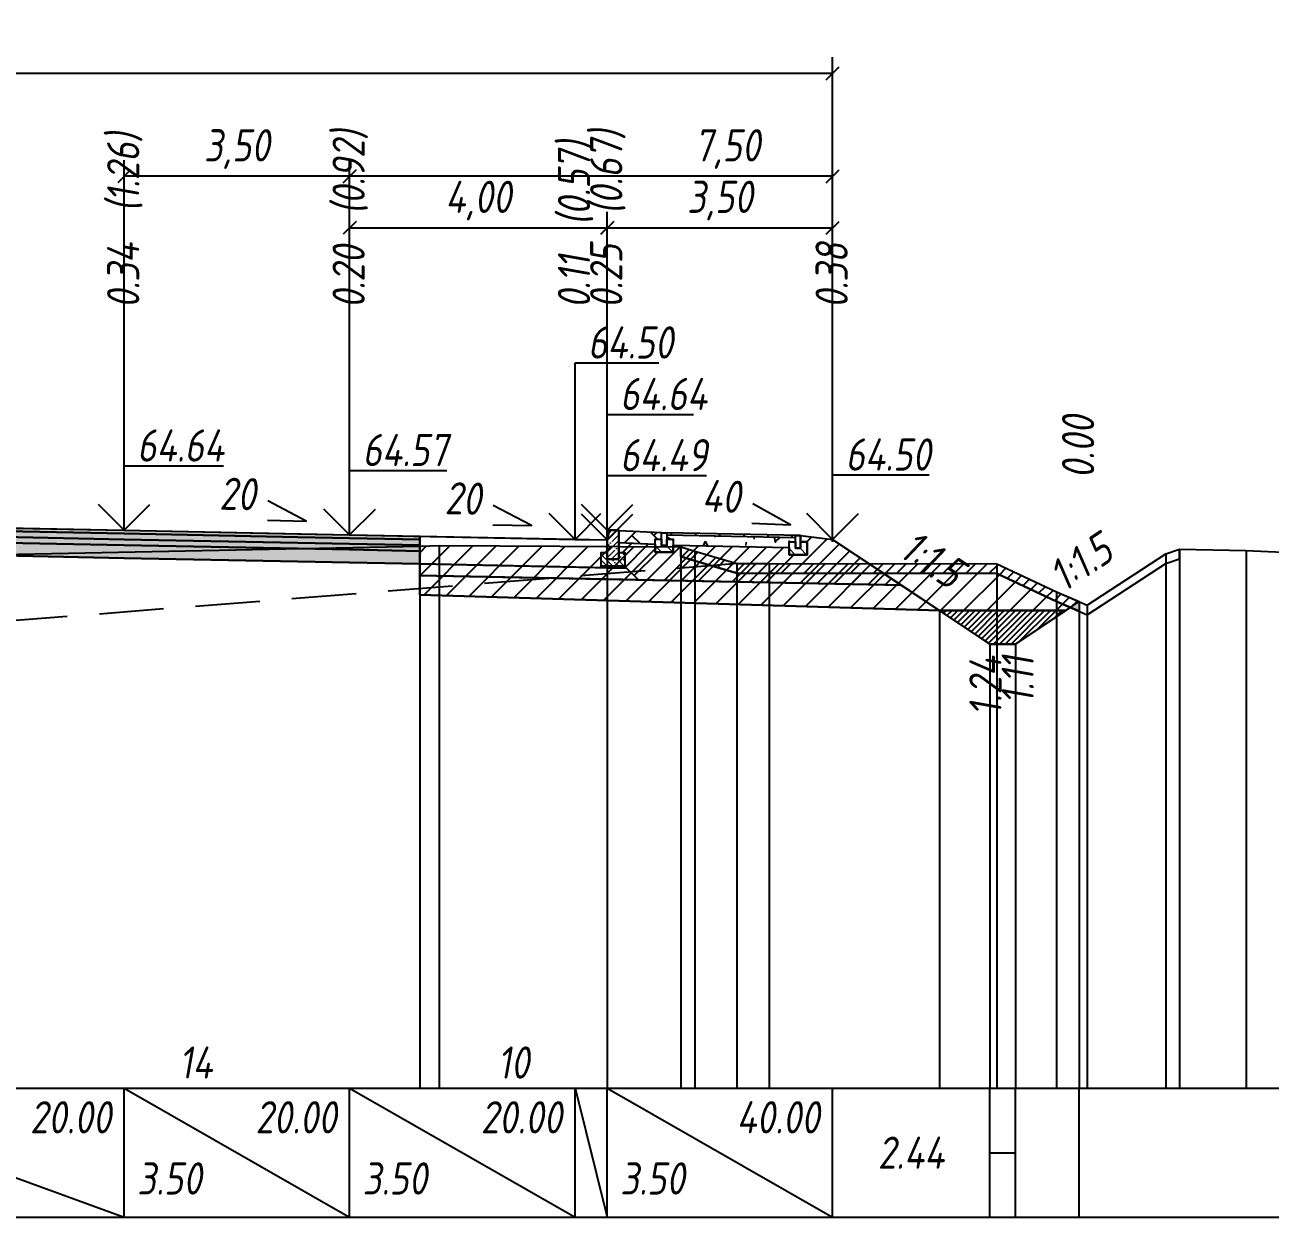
# Model space of a CAD drawing. Extents: x -717 to 1451, y -133302 to 233.
# Drawn here: x 208.1 to 304.8, y -130445 to -130352.4 of the extents above; entities that cross this region are included whole.
import ezdxf
from ezdxf.enums import TextEntityAlignment as Align

# ---------------------------------------------------------------- set-up
doc = ezdxf.new("R2010")
doc.units = 0
doc.linetypes.add('штриховая', pattern=[0.75, 0.5, -0.25])
for name, color, linetype in [('Интерполированный поперечник', 2, 'Continuous'), ('КОД_399', 252, 'Continuous'), ('Код_514', 1, 'Continuous'), ('Контур_0', 7, 'Continuous'), ('Контур_2660', 7, 'Continuous'), ('Контур_2665', 7, 'Continuous'), ('Контур_400', 7, 'Continuous'), ('Контур_508', 7, 'Continuous'), ('Контур_512', 7, 'Continuous'), ('Контур_513', 7, 'Continuous'), ('Красный поперечник', 1, 'Continuous'), ('Объём_2501', 7, 'Continuous'), ('Объём_2650', 7, 'Continuous'), ('Объём_2660', 7, 'Continuous'), ('Объём_2661', 7, 'Continuous'), ('Объём_2662', 7, 'Continuous'), ('Объём_2663', 7, 'Continuous'), ('Объём_2664', 7, 'Continuous'), ('Объём_2665', 7, 'Continuous'), ('Объём_2666', 7, 'Continuous'), ('Объём_2667', 7, 'Continuous'), ('Объём_2668', 7, 'Continuous'), ('Объём_2669', 7, 'Continuous'), ('Объём_2675', 7, 'Continuous'), ('Объём_2753', 7, 'Continuous'), ('Откосы', 7, 'Continuous'), ('Отметки покрытия', 7, 'Continuous'), ('Рабочие отметки', 7, 'Continuous'), ('Рабочие отметки доп.', 7, 'Continuous'), ('Слои выравнивания', 7, 'Continuous'), ('Таблица', 7, 'Continuous'), ('Уклоны проезжей части', 7, 'Continuous'), ('Черный поперечник', 3, 'Continuous')]:
    doc.layers.add(name, color=color, linetype=linetype)
for name, color, linetype, true_color in [('Контур_2540', 2, 'Continuous', 0xffff00), ('Контур_2562', 3, 'Continuous', 0x00ff00), ('Контур_2570', 7, 'Continuous', 0x80ff00), ('Контур_2725', 7, 'Continuous', 0x323232), ('Контур_2736', 4, 'Continuous', 0x00ffff), ('Контур_2737', 4, 'Continuous', 0x00ffff), ('Контур_2738', 4, 'Continuous', 0x00ffff), ('Контур_2739', 4, 'Continuous', 0x00ffff), ('Контур_2741', 4, 'Continuous', 0x00ffff), ('Контур_2742', 4, 'Continuous', 0x00ffff), ('Контур_2743', 4, 'Continuous', 0x00ffff), ('Контур_2744', 7, 'Continuous', 0xa4ffff), ('Контур_2745', 7, 'Continuous', 0xa4ffff), ('Контур_2747', 4, 'Continuous', 0x00ffff), ('Контур_2748', 4, 'Continuous', 0x00ffff), ('Контур_2749', 4, 'Continuous', 0x00ffff), ('Контур_2750', 4, 'Continuous', 0x00ffff), ('Контур_2751', 4, 'Continuous', 0x00ffff), ('Контур_2752', 4, 'Continuous', 0x00ffff), ('Контур_2760', 7, 'Continuous', 0x323232), ('Контур_2761', 7, 'Continuous', 0x323232), ('Контур_2762', 7, 'Continuous', 0x323232), ('Контур_2763', 7, 'Continuous', 0x323232), ('Контур_402', 7, 'Continuous', 0xff6464), ('Контур_703', 4, 'Continuous', 0x00ffff), ('Контур_705', 4, 'Continuous', 0x00ffff), ('Контур_707', 4, 'Continuous', 0x00ffff), ('Контур_720', 131, 'Continuous', 0xaaffff), ('Объём_2500', 7, 'Continuous', 0xc0c0c0), ('Объём_2520', 7, 'Continuous', 0x80ffff), ('Объём_2540', 2, 'Continuous', 0xffff00), ('Объём_2562', 3, 'Continuous', 0x00ff00), ('Объём_2563', 7, 'Continuous', 0xff8000), ('Объём_2570', 7, 'Continuous', 0x80ff00), ('Объём_2600', 7, 'Continuous', 0x808000), ('Объём_2620', 2, 'Continuous', 0xffff00), ('Объём_2746', 2, 'Continuous', 0xffff00)]:
    doc.layers.add(name, color=color, linetype=linetype, true_color=true_color)
doc.styles.get("Standard").update_dxf_attribs({"font": 'txt', "height": 2.5})
doc.styles.add('М', font='romand.shx', dxfattribs={"width": 0.8, "oblique": 10, "height": 2.5})
doc.dimstyles.new('ISO-25', dxfattribs={"dimtxt": 2.5, "dimasz": 2.5, "dimexe": 1.25, "dimexo": 0.625, "dimtad": 1, "dimtxsty": 'Standard', "dimcen": 2.5, "dimadec": 0, "dimazin": 0, "dimtfac": 1, "dimtmove": 0, "dimatfit": 3, "dimfxl": 1, "dimarcsym": 0})

# ---------------------------------------------------------------- blocks, each defined once
blk = doc.blocks.new('_Oblique')
at = {"color": 0, "linetype": 'ByBlock', "lineweight": -2}
blk.add_line((-0.5, -0.5), (0.5, 0.5), dxfattribs=at)
blk = doc.blocks.new('*D4053')
at = {"color": 0, "lineweight": -2, "transparency": 16777216}
for p, q in [((253.323, -130391.866), (253.323, -130366.941)), ((270.823, -130391.816), (270.823, -130366.941)), ((253.323, -130368.191), (270.823, -130368.191))]:
    blk.add_line(p, q, dxfattribs=at)
at = {"layer": 'Defpoints', "color": 0, "transparency": 16777216}
for p in [(270.823, -130368.191), (253.323, -130392.491), (270.823, -130392.441)]:
    blk.add_point(p, dxfattribs=at)
at = {"color": 0, "lineweight": -2, "transparency": 16777216, "rotation": 180}
blk.add_blockref('_Oblique', (253.323, -130368.191), dxfattribs=at)
at = {"color": 0, "lineweight": -2, "transparency": 16777216}
blk.add_blockref('_Oblique', (270.823, -130368.191), dxfattribs=at)
at = {"color": 0, "transparency": 16777216, "insert": (262.073, -130366.078), "char_height": 2.5, "width": 9.58333, "attachment_point": 5, "style": 'М'}
blk.add_mtext('3,50', dxfattribs=at)
blk = doc.blocks.new('*D4055')
at = {"color": 0, "lineweight": -2, "transparency": 16777216}
for p, q in [((233.323, -130391.466), (233.323, -130366.941)), ((253.323, -130391.866), (253.323, -130366.941)), ((233.323, -130368.191), (253.323, -130368.191))]:
    blk.add_line(p, q, dxfattribs=at)
at = {"layer": 'Defpoints', "color": 0, "transparency": 16777216}
for p in [(253.323, -130368.191), (233.323, -130392.091), (253.323, -130392.491)]:
    blk.add_point(p, dxfattribs=at)
at = {"color": 0, "lineweight": -2, "transparency": 16777216, "rotation": 180}
blk.add_blockref('_Oblique', (233.323, -130368.191), dxfattribs=at)
at = {"color": 0, "lineweight": -2, "transparency": 16777216}
blk.add_blockref('_Oblique', (253.323, -130368.191), dxfattribs=at)
at = {"color": 0, "transparency": 16777216, "insert": (243.323, -130366.078), "char_height": 2.5, "width": 9.16667, "attachment_point": 5, "style": 'М'}
blk.add_mtext('4,00', dxfattribs=at)
blk = doc.blocks.new('*D4057')
at = {"color": 0, "lineweight": -2, "transparency": 16777216}
for p, q in [((215.823, -130391.116), (215.823, -130362.941)), ((233.323, -130391.466), (233.323, -130362.941)), ((233.323, -130364.191), (215.823, -130364.191))]:
    blk.add_line(p, q, dxfattribs=at)
at = {"layer": 'Defpoints', "color": 0, "transparency": 16777216}
for p in [(215.823, -130364.191), (215.823, -130391.741), (233.323, -130392.091)]:
    blk.add_point(p, dxfattribs=at)
at = {"color": 0, "lineweight": -2, "transparency": 16777216, "rotation": 180}
blk.add_blockref('_Oblique', (215.823, -130364.191), dxfattribs=at)
at = {"color": 0, "lineweight": -2, "transparency": 16777216}
blk.add_blockref('_Oblique', (233.323, -130364.191), dxfattribs=at)
at = {"color": 0, "transparency": 16777216, "insert": (224.573, -130362.078), "char_height": 2.5, "width": 9.58333, "attachment_point": 5, "style": 'М'}
blk.add_mtext('3,50', dxfattribs=at)
blk = doc.blocks.new('*D4058')
at = {"color": 0, "lineweight": -2, "transparency": 16777216}
for p, q in [((233.323, -130391.466), (233.323, -130362.941)), ((270.823, -130392.566), (270.823, -130362.941)), ((270.823, -130364.191), (233.323, -130364.191))]:
    blk.add_line(p, q, dxfattribs=at)
at = {"layer": 'Defpoints', "color": 0, "transparency": 16777216}
for p in [(233.323, -130364.191), (233.323, -130392.091), (270.823, -130393.191)]:
    blk.add_point(p, dxfattribs=at)
at = {"color": 0, "lineweight": -2, "transparency": 16777216, "rotation": 180}
blk.add_blockref('_Oblique', (233.323, -130364.191), dxfattribs=at)
at = {"color": 0, "lineweight": -2, "transparency": 16777216}
blk.add_blockref('_Oblique', (270.823, -130364.191), dxfattribs=at)
at = {"color": 0, "transparency": 16777216, "insert": (262.661, -130362.078), "char_height": 2.5, "width": 9.58333, "attachment_point": 5, "style": 'М'}
blk.add_mtext('7,50', dxfattribs=at)
blk = doc.blocks.new('*D4060')
at = {"color": 0, "lineweight": -2, "transparency": 16777216}
for p, q in [((133.792, -130391.796), (133.792, -130354.941)), ((270.823, -130392.566), (270.823, -130354.941)), ((133.792, -130356.191), (270.823, -130356.191))]:
    blk.add_line(p, q, dxfattribs=at)
at = {"layer": 'Defpoints', "color": 0, "transparency": 16777216}
for p in [(270.823, -130356.191), (133.792, -130392.421), (270.823, -130393.191)]:
    blk.add_point(p, dxfattribs=at)
at = {"color": 0, "lineweight": -2, "transparency": 16777216, "rotation": 180}
blk.add_blockref('_Oblique', (133.792, -130356.191), dxfattribs=at)
at = {"color": 0, "lineweight": -2, "transparency": 16777216}
blk.add_blockref('_Oblique', (270.823, -130356.191), dxfattribs=at)
at = {"color": 0, "transparency": 16777216, "insert": (202.308, -130354.078), "char_height": 2.5, "width": 11.66667, "attachment_point": 5, "style": 'М'}
blk.add_mtext('27,41', dxfattribs=at)
blk = doc.blocks.new('БР100.30.18')
at = {"linetype": 'Continuous', "lineweight": 13}
h = blk.add_hatch(dxfattribs=at)
h.set_pattern_fill('ANSI35', scale=5)
h.set_pattern_definition([(45, (-1504.996, -4799.2297), (-0.88388348, 0.88388348), []), (45, (-1504.1121, -4799.2297), (-0.88388348, 0.88388348), [1.5625, -0.3125, 0, -0.3125])])
h.paths.add_polyline_path([(0.3, 3.47), (1.8, 3.47), (1.8, -1.03), (0, -1.03), (0, 1.97)])
h = blk.add_hatch(dxfattribs=at)
h.set_pattern_fill('ANSI35', scale=5, angle=90)
h.set_pattern_definition([(135, (-1504.996, -4800.7297), (-0.88388348, -0.88388348), []), (135, (-1504.996, -4799.8458), (-0.88388348, -0.88388348), [1.5625, -0.3125, 0, -0.3125])])
h.paths.add_polyline_path([(-1, -0.03), (0, -0.03), (0, -1.03), (1.8, -1.03), (1.8, -0.03), (2.8, -0.03), (2.8, -2.03), (-1, -2.03)])
at = {"color": 7, "lineweight": 30}
blk.add_lwpolyline([(1.8, -1.03), (0, -1.03), (0, 1.97), (0.3, 3.47), (1.8, 3.47)], close=True, dxfattribs=at)
at = {"linetype": 'Continuous'}
blk.add_lwpolyline([(0, -0.03), (-1, -0.03), (-1, -2.03), (2.8, -2.03), (2.8, -0.03), (1.8, -0.03)], dxfattribs=at)

msp = doc.modelspace()

# ---------------------------------------------------------------- hatches: boundary and pattern name
at = {"linetype": 'Continuous'}
h = msp.add_hatch(dxfattribs=at)
h.set_pattern_fill('AR-HBONE', color=253, scale=0.3)
h.set_pattern_definition([(45, (-41.7486, -136197.7128), (0, 1.69705627), [3.6, -1.2]), (135, (-40.9001, -136196.8643), (1e-16, 1.69705627), [3.6, -1.2])])
h.paths.add_polyline_path([(257.944, -130391.863), (257.944, -130392.863), (257.944, -130392.863)])
h.paths.add_polyline_path([(254.224, -130391.715), (257.544, -130391.863), (257.544, -130392.363), (257.044, -130392.363), (257.044, -130392.742), (254.223, -130392.615)])
at = {"linetype": 'Continuous', "lineweight": 13}
h = msp.add_hatch(dxfattribs=at)
h.set_pattern_fill('ANSI35', scale=5, angle=90)
h.set_pattern_definition([(135, (-1610.1393, -64664.2353), (-0.883883476, -0.883883476), []), (135, (-1610.1393, -64663.3514), (-0.883883476, -0.883883476), [1.5625, -0.3125, 0, -0.3125])])
h.paths.add_polyline_path([(257.044, -130392.363), (257.544, -130392.363), (257.544, -130392.863), (257.944, -130392.863), (257.944, -130392.363), (258.444, -130392.363), (258.444, -130393.363), (257.044, -130393.363)])
at = {"linetype": 'Continuous'}
h = msp.add_hatch(dxfattribs=at)
h.set_pattern_fill('ANSI31', color=256, scale=15, angle=45, style=0)
h.set_pattern_definition([(90, (-1654.1848, -135345.4943), (-1.875, 3e-16), [])])
h.paths.add_polyline_path([(267.94, -130392.069), (257.944, -130391.863), (257.944, -130392.063), (267.94, -130392.262)])
at = {"linetype": 'Continuous', "lineweight": 13}
h = msp.add_hatch(dxfattribs=at)
h.set_pattern_fill('ANSI35', scale=5, angle=90)
h.set_pattern_definition([(135, (-1599.7438, -64664.4414), (-0.883883476, -0.883883476), []), (135, (-1599.7438, -64663.5575), (-0.883883476, -0.883883476), [1.5625, -0.3125, 0, -0.3125])])
h.paths.add_polyline_path([(267.44, -130392.569), (267.94, -130392.569), (267.94, -130393.069), (268.34, -130393.069), (268.34, -130392.569), (268.84, -130392.569), (268.84, -130393.569), (267.44, -130393.569)])
at = {"layer": 'КОД_399'}
h = msp.add_hatch(dxfattribs=at)
h.set_pattern_fill('AR-CONC', scale=0.7, angle=45, style=0)
h.set_pattern_definition([(95, (-1654.2668, -135345.5836), (3.860864, 3.2396496), [0.525, -5.775]), (40, (-1654.267, -135345.5836), (-4.409945, 3.036377), [0.42, -4.62]), (145.45144, (-1653.945, -135345.3136), (-0.549081, 6.2760265), [0.4461813, -4.907995]), (91.1842, (-1655.257, -135344.5936), (6.101854, 4.4632964), [0.7875, -8.6625]), (141.63564, (-1654.748, -135344.222), (-0.1953, 9.447982), [0.669272, -7.361996]), (36.18416, (-1655.257, -135344.5936), (-0.1953, 9.447982), [0.63, -6.93]), (66, (-1654.5142, -135344.346), (4.947401, 0.9616773), [0.525, -5.775]), (11, (-1654.514, -135344.346), (-2.38496, 4.793659), [0.42, -4.62]), (116.45144, (-1654.102, -135344.266), (2.562441, 5.7553363), [0.4461813, -4.907995]), (82.5, (-1654.2668, -135345.5836), (-1.5875523, 1.7079287), [0, -4.564, 0, -4.69, 0, -4.6375]), (52.5, (-1654.2668, -135345.5836), (-0.6501106, 3.2543661), [0, -2.674, 0, -4.459, 0, -1.7675]), (12.5, (-1655.3706, -135346.6874), (2.7539272, 2.5306453), [0, -1.75, 0, -5.46, 0, -7.245]), (2.5, (-1655.8655, -135347.1823), (2.3911299, 3.3821186), [0, -2.275, 0, -3.626, 0, -5.145])])
h.paths.add_polyline_path([(267.44, -130392.569), (267.94, -130392.569), (267.94, -130392.262), (257.944, -130392.063), (257.944, -130392.363), (258.444, -130392.363), (258.444, -130392.824), (267.44, -130393.002)])
at = {"layer": 'Объём_2563'}
h = msp.add_hatch(dxfattribs=at)
h.set_pattern_fill('ANSI31', color=256, scale=0.3)
h.paths.add_polyline_path([(133.792, -130392.359), (138.293, -130392.179), (138.293, -130392.907), (140.792, -130392.907), (140.792, -130394.229), (139.292, -130394.259), (138.374, -130395.177), (129.292, -130395.359)])
h.paths.add_polyline_path([(255.742, -130395.527), (254.823, -130394.609), (253.323, -130394.579), (253.323, -130394.429), (254.721, -130394.43), (254.722, -130393.43), (254.222, -130393.429), (254.223, -130392.615), (257.044, -130392.742), (257.044, -130393.363), (258.444, -130393.363), (258.444, -130392.823), (267.44, -130393.002), (267.44, -130393.569), (268.84, -130393.569), (268.84, -130392.569), (268.34, -130392.569), (268.34, -130392.069), (270.823, -130392.379), (276.158, -130395.935)])
at = {"layer": 'Объём_2570'}
h = msp.add_hatch(dxfattribs=at)
h.set_pattern_fill('ANSI31', color=256, scale=0.2)
h.paths.add_polyline_path([(138.081, -130395.517), (137.913, -130395.535), (135.568, -130396.877), (132.885, -130399.485), (124.167, -130405.997), (121.468, -130406.147), (113.701, -130406.841), (110.666, -130413.322), (109.301, -130415.334), (108.985, -130415.75), (106.976, -130413.785), (105, -130412.303), (105, -130411.553), (106.976, -130413.035), (108.985, -130415), (109.301, -130414.584), (110.666, -130412.572), (113.701, -130406.091), (121.468, -130405.397), (124.167, -130405.247), (132.885, -130398.735), (135.568, -130396.127), (137.913, -130394.785), (138.081, -130394.767)])
h.paths.add_polyline_path([(289.957, -130397.961), (288.191, -130397.214), (283.583, -130395.038), (263.396, -130394.994), (260.133, -130394.059), (259.034, -130393.718), (259.034, -130392.968), (260.133, -130393.309), (263.396, -130394.244), (283.583, -130394.288), (288.191, -130396.464), (289.957, -130397.211)])
at = {"layer": 'Объём_2600'}
h = msp.add_hatch(dxfattribs=at)
h.set_pattern_fill('ANSI31', color=6, scale=0.4)
h.paths.add_polyline_path([(138.081, -130395.517), (138.081, -130394.767), (138.282, -130394.718), (150.956, -130394.375), (152.985, -130394.361), (152.985, -130396.238), (135.783, -130396.754), (137.913, -130395.535)])
h.paths.add_polyline_path([(279.109, -130397.902), (238.769, -130396.692), (238.769, -130392.914), (240.286, -130392.845), (259.034, -130392.968), (259.034, -130393.718), (260.133, -130394.059), (263.396, -130394.994), (283.583, -130395.038), (288.191, -130397.214), (289.269, -130397.67), (288.92, -130397.902)])
h = msp.add_hatch(dxfattribs=at)
h.set_pattern_fill('HONEY', color=5, scale=0.3)
h.paths.add_polyline_path([(135.568, -130396.877), (132.885, -130399.485), (124.167, -130405.997), (121.468, -130406.147), (113.701, -130406.841), (110.666, -130413.322), (109.301, -130415.334), (108.985, -130415.75), (106.976, -130413.785), (105, -130412.303), (105, -130411.553), (126.795, -130397.024), (135.783, -130396.754)])
h.paths.add_polyline_path([(289.269, -130397.67), (289.957, -130397.211), (289.957, -130397.961)])
at = {"layer": 'Объём_2620'}
h = msp.add_hatch(dxfattribs=at)
h.set_pattern_fill('ANSI31', color=2, scale=0.1)
h.paths.add_polyline_path([(279.109, -130397.902), (283.015, -130400.506), (285.015, -130400.506), (288.92, -130397.902)])
at = {"layer": 'Слои выравнивания'}
for color, points in [(2, [(204.003, -130391.442), (215.823, -130391.679), (229.31, -130391.948), (233.323, -130392.029), (238.769, -130392.137), (238.769, -130392.387), (233.323, -130392.279), (229.31, -130392.198), (215.823, -130391.929), (204.003, -130391.692)]), (3, [(204.003, -130391.692), (215.823, -130391.929), (229.31, -130392.198), (233.323, -130392.279), (238.769, -130392.387), (238.769, -130392.837), (233.323, -130392.729), (229.31, -130392.648), (215.823, -130392.379), (204.003, -130392.142)]), (4, [(204.003, -130392.142), (215.823, -130392.379), (229.31, -130392.648), (233.323, -130392.729), (238.769, -130392.837), (238.769, -130393.287), (233.323, -130393.179), (229.31, -130393.098), (215.823, -130392.829), (204.003, -130392.592)]), (5, [(204.003, -130392.592), (215.823, -130392.829), (229.31, -130393.098), (233.323, -130393.179), (238.769, -130393.287), (238.769, -130394.287), (233.323, -130394.179), (229.31, -130394.098), (215.823, -130393.829), (204.003, -130393.592)])]:
    msp.add_hatch(color=color, dxfattribs=at).paths.add_polyline_path(points)

# ---------------------------------------------------------------- linework, layer by layer
for points in [[(257.544, -130391.863), (254.224, -130391.715), (254.223, -130392.615), (257.044, -130392.742), (257.044, -130392.363), (257.544, -130392.363), (257.544, -130391.863)], [(257.944, -130392.363), (258.444, -130392.363), (258.444, -130393.363), (257.044, -130393.363), (257.044, -130392.363), (257.544, -130392.363), (257.544, -130392.863), (257.944, -130392.863), (257.944, -130392.363)], [(257.544, -130391.863), (257.944, -130391.863), (257.944, -130392.863), (257.544, -130392.863), (257.544, -130391.863)], [(268.34, -130392.069), (257.944, -130391.863)], [(267.94, -130392.262), (257.944, -130392.063)], [(267.94, -130392.069), (268.34, -130392.069), (268.34, -130393.069), (267.94, -130393.069), (267.94, -130392.069)], [(258.444, -130392.823), (267.44, -130393.002)], [(268.34, -130392.569), (268.84, -130392.569), (268.84, -130393.569), (267.44, -130393.569), (267.44, -130392.569), (267.94, -130392.569), (267.94, -130393.069), (268.34, -130393.069), (268.34, -130392.569)]]:
    msp.add_lwpolyline(points)
at = {"color": 5}
msp.add_lwpolyline([(289.269, -130397.67), (289.957, -130397.211), (289.957, -130397.961), (289.269, -130397.67)], dxfattribs=at)
at = {"color": 2}
msp.add_lwpolyline([(279.109, -130397.902), (283.015, -130400.506), (285.015, -130400.506), (288.92, -130397.902), (279.109, -130397.902)], dxfattribs=at)
at = {"layer": 'Интерполированный поперечник', "linetype": 'штриховая', "ltscale": 10, "flags": 128}
msp.add_lwpolyline([(124.172, -130405.235), (263.444, -130394.238)], dxfattribs=at)
at = {"layer": 'Код_514'}
for p, q in [((188.308, -130435), (215.823, -130445)), ((215.823, -130445), (215.823, -130435)), ((215.823, -130435), (233.323, -130445)), ((233.323, -130445), (233.323, -130435)), ((233.323, -130435), (250.823, -130445)), ((250.823, -130445), (250.823, -130435)), ((250.823, -130435), (253.323, -130445)), ((253.323, -130445), (253.323, -130435)), ((253.323, -130445), (253.323, -130435)), ((253.323, -130435), (270.823, -130445)), ((270.823, -130445), (270.823, -130435)), ((283.015, -130445), (283.015, -130435)), ((285.015, -130445), (285.015, -130435)), ((289.957, -130445), (289.957, -130435)), ((283.015, -130440), (285.015, -130440))]:
    msp.add_line(p, q, dxfattribs=at)
at = {"layer": 'Контур_0', "flags": 128}
for points in [[(238.769, -130392.137), (253.323, -130392.429), (253.323, -130394.579), (238.769, -130394.287), (238.769, -130392.137), (238.769, -130392.137)], [(270.823, -130392.379), (270.823, -130392.379), (270.823, -130392.379), (270.823, -130392.379), (270.823, -130392.379), (270.823, -130392.379), (270.823, -130392.379), (270.823, -130392.379), (270.823, -130392.379), (270.823, -130392.379), (270.823, -130392.379), (270.823, -130392.379), (270.823, -130392.379), (270.823, -130392.379), (270.823, -130392.379), (283.015, -130400.506)], [(270.823, -130392.379), (270.823, -130392.379), (270.823, -130392.379), (270.823, -130392.379), (270.823, -130392.379), (270.823, -130392.379), (270.823, -130392.379), (270.823, -130392.379), (270.823, -130392.379), (270.823, -130392.379), (270.823, -130392.379), (270.823, -130392.379), (270.823, -130392.379), (270.823, -130392.379), (270.823, -130392.379), (283.015, -130400.506), (285.015, -130400.506), (289.957, -130397.211), (289.957, -130397.211), (289.957, -130397.211), (289.957, -130397.211), (289.957, -130397.211), (289.957, -130397.211), (289.957, -130397.211), (289.957, -130397.211), (289.957, -130397.211), (289.957, -130397.211), (289.957, -130397.211), (289.957, -130397.211), (289.957, -130397.211)]]:
    msp.add_lwpolyline(points, dxfattribs=at)
at = {"layer": 'Контур_0', "color": 250, "flags": 128}
for points in [[(253.323, -130395.479), (238.769, -130395.187), (238.769, -130394.287), (254.823, -130394.609), (255.742, -130395.527), (253.323, -130395.479), (253.323, -130395.479)], [(253.323, -130394.579), (254.823, -130394.609), (255.742, -130395.527), (276.158, -130395.935)]]:
    msp.add_lwpolyline(points, dxfattribs=at)
at = {"layer": 'Контур_2540', "flags": 128}
msp.add_lwpolyline([(238.769, -130395.187), (276.158, -130395.935), (279.109, -130397.902), (238.769, -130396.692), (238.769, -130395.187), (238.769, -130395.187)], dxfattribs=at)
at = {"layer": 'Контур_2562', "flags": 128}
msp.add_lwpolyline([(270.823, -130392.379), (270.823, -130392.379), (270.823, -130392.379), (270.823, -130392.379), (270.823, -130392.379)], dxfattribs=at)
at = {"layer": 'Контур_2570', "flags": 128}
msp.add_lwpolyline([(201.079, -130393.649), (238.769, -130392.914), (240.286, -130392.845), (259.034, -130392.968), (259.034, -130393.718), (260.133, -130394.059), (263.396, -130394.994), (263.396, -130394.994), (265.889, -130395), (283.583, -130395.038), (288.191, -130397.214), (290.587, -130398.227), (290.587, -130398.227), (296.694, -130394.249), (297.764, -130393.898), (297.764, -130393.148), (302.934, -130393.255), (314.957, -130393.786)], dxfattribs=at)
at = {"layer": 'Контур_2660', "flags": 128}
msp.add_lwpolyline([(238.769, -130396.692), (279.109, -130397.902)], dxfattribs=at)
at = {"layer": 'Контур_2665', "flags": 128}
msp.add_lwpolyline([(270.823, -130392.379), (270.823, -130392.379)], dxfattribs=at)
at = {"layer": 'Контур_2725', "flags": 128}
msp.add_lwpolyline([(152.985, -130394.361), (160.792, -130394.246), (188.308, -130393.842), (200.192, -130393.667), (200.699, -130393.655), (201.079, -130393.649), (201.473, -130393.642), (202.738, -130393.667), (202.738, -130393.617), (204.003, -130393.642), (204.003, -130393.592), (215.823, -130393.829), (229.31, -130394.098), (233.323, -130394.179), (238.769, -130394.287)], dxfattribs=at)
at = {"layer": 'Контур_2736', "flags": 128}
msp.add_lwpolyline([(270.823, -130392.379), (270.823, -130392.379)], dxfattribs=at)
at = {"layer": 'Контур_2737', "flags": 128}
msp.add_lwpolyline([(270.823, -130392.379), (270.823, -130392.379)], dxfattribs=at)
at = {"layer": 'Контур_2738', "flags": 128}
msp.add_lwpolyline([(270.823, -130392.379), (270.823, -130392.379)], dxfattribs=at)
at = {"layer": 'Контур_2739', "flags": 128}
msp.add_lwpolyline([(270.823, -130392.379), (270.823, -130392.379)], dxfattribs=at)
at = {"layer": 'Контур_2741', "flags": 128}
msp.add_lwpolyline([(289.957, -130397.211), (289.957, -130397.211)], dxfattribs=at)
at = {"layer": 'Контур_2742', "flags": 128}
msp.add_lwpolyline([(289.957, -130397.211), (289.957, -130397.211)], dxfattribs=at)
at = {"layer": 'Контур_2743', "flags": 128}
msp.add_lwpolyline([(289.957, -130397.211), (289.957, -130397.211)], dxfattribs=at)
at = {"layer": 'Контур_2744', "flags": 128}
msp.add_lwpolyline([(289.957, -130397.211), (289.957, -130397.211)], dxfattribs=at)
msp.add_lwpolyline([(289.957, -130397.211), (289.957, -130397.211)], dxfattribs=at)
msp.add_lwpolyline([(289.957, -130397.211), (289.957, -130397.211)], dxfattribs=at)
msp.add_lwpolyline([(289.957, -130397.211), (289.957, -130397.211)], dxfattribs=at)
msp.add_lwpolyline([(289.957, -130397.211), (289.957, -130397.211)], dxfattribs=at)
msp.add_lwpolyline([(289.957, -130397.211), (289.957, -130397.211)], dxfattribs=at)
at = {"layer": 'Контур_2745', "flags": 128}
msp.add_lwpolyline([(270.823, -130392.379), (270.823, -130392.379)], dxfattribs=at)
msp.add_lwpolyline([(270.823, -130392.379), (270.823, -130392.379)], dxfattribs=at)
msp.add_lwpolyline([(270.823, -130392.379), (270.823, -130392.379)], dxfattribs=at)
msp.add_lwpolyline([(270.823, -130392.379), (270.823, -130392.379)], dxfattribs=at)
msp.add_lwpolyline([(270.823, -130392.379), (270.823, -130392.379)], dxfattribs=at)
msp.add_lwpolyline([(270.823, -130392.379), (270.823, -130392.379)], dxfattribs=at)
at = {"layer": 'Контур_2747', "flags": 128}
msp.add_lwpolyline([(270.823, -130392.379), (270.823, -130392.379)], dxfattribs=at)
at = {"layer": 'Контур_2748', "flags": 128}
msp.add_lwpolyline([(270.823, -130392.379), (270.823, -130392.379)], dxfattribs=at)
at = {"layer": 'Контур_2749', "flags": 128}
msp.add_lwpolyline([(270.823, -130392.379), (270.823, -130392.379)], dxfattribs=at)
at = {"layer": 'Контур_2750', "flags": 128}
msp.add_lwpolyline([(289.957, -130397.211), (289.957, -130397.211)], dxfattribs=at)
at = {"layer": 'Контур_2751', "flags": 128}
msp.add_lwpolyline([(289.957, -130397.211), (289.957, -130397.211)], dxfattribs=at)
at = {"layer": 'Контур_2752', "flags": 128}
msp.add_lwpolyline([(289.957, -130397.211), (289.957, -130397.211)], dxfattribs=at)
at = {"layer": 'Контур_2760', "flags": 128}
msp.add_lwpolyline([(152.985, -130391.835), (160.792, -130391.679), (188.308, -130391.128), (200.192, -130391.366), (200.699, -130391.376), (201.079, -130391.384), (201.473, -130391.392), (202.738, -130391.417), (204.003, -130391.442), (215.823, -130391.679), (229.31, -130391.948), (233.323, -130392.029), (238.769, -130392.137)], dxfattribs=at)
at = {"layer": 'Контур_2761', "flags": 128}
msp.add_lwpolyline([(152.985, -130392.085), (160.792, -130391.929), (188.308, -130391.378), (200.192, -130391.616), (200.699, -130391.626), (201.079, -130391.634), (201.473, -130391.642), (202.738, -130391.667), (204.003, -130391.692), (215.823, -130391.929), (229.31, -130392.198), (233.323, -130392.279), (238.769, -130392.387)], dxfattribs=at)
at = {"layer": 'Контур_2762', "flags": 128}
msp.add_lwpolyline([(152.985, -130392.535), (160.792, -130392.379), (188.308, -130391.828), (200.192, -130392.066), (200.699, -130392.076), (201.079, -130392.084), (201.473, -130392.092), (202.738, -130392.117), (204.003, -130392.142), (215.823, -130392.379), (229.31, -130392.648), (233.323, -130392.729), (238.769, -130392.837)], dxfattribs=at)
at = {"layer": 'Контур_2763', "flags": 128}
msp.add_lwpolyline([(152.985, -130392.985), (160.792, -130392.829), (188.308, -130392.278), (200.192, -130392.516), (200.699, -130392.526), (201.079, -130392.534), (201.473, -130392.542), (202.738, -130392.567), (204.003, -130392.592), (215.823, -130392.829), (229.31, -130393.098), (233.323, -130393.179), (238.769, -130393.287)], dxfattribs=at)
at = {"layer": 'Контур_400', "flags": 128}
msp.add_lwpolyline([(188.308, -130391.128), (215.823, -130391.679), (233.323, -130392.029), (233.323, -130392.029), (233.323, -130392.029), (233.323, -130392.029), (250.823, -130392.379), (250.823, -130392.379), (253.323, -130392.429)], dxfattribs=at)
at = {"layer": 'Контур_402', "flags": 128}
msp.add_lwpolyline([(126.795, -130397.024), (152.985, -130396.238), (152.985, -130394.361), (188.308, -130393.842), (200.192, -130393.667), (200.699, -130393.655), (201.079, -130393.649), (201.473, -130393.642), (202.738, -130393.667), (202.738, -130393.617), (204.003, -130393.642), (204.003, -130393.592), (238.769, -130394.287), (238.769, -130396.692), (279.109, -130397.902)], dxfattribs=at)
at = {"layer": 'Контур_508', "flags": 128}
msp.add_lwpolyline([(105, -130411.553), (126.795, -130397.024), (152.985, -130396.238), (152.985, -130394.361), (188.308, -130393.842), (200.192, -130393.667), (200.699, -130393.655), (201.079, -130393.649), (201.473, -130393.642), (202.738, -130393.667), (202.738, -130393.617), (204.003, -130393.642), (204.003, -130393.592), (238.769, -130394.287), (238.769, -130396.692), (279.109, -130397.902), (283.015, -130400.506), (285.015, -130400.506), (289.957, -130397.211)], dxfattribs=at)
at = {"layer": 'Контур_512', "flags": 128}
msp.add_lwpolyline([(238.769, -130396.692), (279.109, -130397.902), (283.015, -130400.506), (285.015, -130400.506), (289.957, -130397.211)], dxfattribs=at)
at = {"layer": 'Контур_513', "flags": 128}
msp.add_lwpolyline([(105, -130411.553), (126.795, -130397.024), (152.985, -130396.238), (152.985, -130394.361), (188.308, -130393.842), (200.192, -130393.667), (200.699, -130393.655), (201.079, -130393.649), (201.473, -130393.642), (202.738, -130393.667), (202.738, -130393.617), (204.003, -130393.642), (204.003, -130393.592), (238.769, -130394.287), (238.769, -130396.692), (279.109, -130397.902), (283.015, -130400.506), (285.015, -130400.506), (289.957, -130397.211)], dxfattribs=at)
at = {"layer": 'Контур_703', "flags": 128}
for points in [[(270.823, -130392.379), (270.823, -130392.379)], [(270.823, -130392.379), (283.015, -130400.506)]]:
    msp.add_lwpolyline(points, dxfattribs=at)
at = {"layer": 'Контур_705', "flags": 128}
msp.add_lwpolyline([(270.823, -130392.379), (270.823, -130392.379)], dxfattribs=at)
at = {"layer": 'Контур_707', "flags": 128}
msp.add_lwpolyline([(285.015, -130400.506), (289.957, -130397.211)], dxfattribs=at)
at = {"layer": 'Контур_720', "flags": 128}
msp.add_lwpolyline([(283.015, -130400.506), (285.015, -130400.506)], dxfattribs=at)
at = {"layer": 'Красный поперечник'}
for p, q in [((188.308, -130391.128), (215.823, -130391.679)), ((215.823, -130391.679), (233.323, -130392.029)), ((233.323, -130392.029), (250.823, -130392.379)), ((250.823, -130392.379), (253.323, -130392.429)), ((270.823, -130392.379), (283.015, -130400.506)), ((238.769, -130396.692), (238.769, -130435)), ((285.015, -130400.506), (289.957, -130397.211)), ((289.957, -130397.211), (289.957, -130435)), ((279.109, -130397.902), (279.109, -130435)), ((283.015, -130400.506), (283.015, -130435)), ((283.015, -130400.506), (285.015, -130400.506)), ((285.015, -130400.506), (285.015, -130435))]:
    msp.add_line(p, q, dxfattribs=at)
at = {"layer": 'Объём_2500', "flags": 128}
msp.add_lwpolyline([(238.769, -130392.137), (253.323, -130392.429), (253.323, -130394.579), (238.769, -130394.287), (238.769, -130392.137), (238.769, -130392.137)], dxfattribs=at)
msp.add_lwpolyline([(238.769, -130392.137), (253.323, -130392.429), (253.323, -130394.579), (238.769, -130394.287), (238.769, -130392.137), (238.769, -130392.137)], dxfattribs=at)
at = {"layer": 'Объём_2501', "flags": 128}
for points in [[(188.308, -130391.128), (215.823, -130391.679), (233.323, -130392.029), (233.323, -130392.029), (233.323, -130392.029), (233.323, -130392.029), (250.823, -130392.379), (250.823, -130392.379), (253.323, -130392.429)], [(233.323, -130392.029), (250.823, -130392.379), (250.823, -130392.379), (253.323, -130392.429)]]:
    msp.add_lwpolyline(points, dxfattribs=at)
at = {"layer": 'Объём_2520', "color": 250, "flags": 128}
msp.add_lwpolyline([(253.323, -130395.479), (238.769, -130395.187), (238.769, -130394.287), (254.823, -130394.609), (255.742, -130395.527), (253.323, -130395.479), (253.323, -130395.479)], dxfattribs=at)
msp.add_lwpolyline([(253.323, -130395.479), (238.769, -130395.187), (238.769, -130394.287), (254.823, -130394.609), (255.742, -130395.527), (253.323, -130395.479), (253.323, -130395.479)], dxfattribs=at)
at = {"layer": 'Объём_2540', "flags": 128}
msp.add_lwpolyline([(238.769, -130395.187), (276.158, -130395.935), (279.109, -130397.902), (238.769, -130396.692), (238.769, -130395.187), (238.769, -130395.187)], dxfattribs=at)
msp.add_lwpolyline([(238.769, -130395.187), (276.158, -130395.935), (279.109, -130397.902), (238.769, -130396.692), (238.769, -130395.187), (238.769, -130395.187)], dxfattribs=at)
at = {"layer": 'Объём_2562', "flags": 128}
msp.add_lwpolyline([(270.823, -130392.379), (270.823, -130392.379), (270.823, -130392.379), (270.823, -130392.379), (270.823, -130392.379)], dxfattribs=at)
msp.add_lwpolyline([(270.823, -130392.379), (270.823, -130392.379), (270.823, -130392.379), (270.823, -130392.379), (270.823, -130392.379)], dxfattribs=at)
at = {"layer": 'Объём_2563', "color": 250, "flags": 128}
msp.add_lwpolyline([(255.742, -130395.527), (254.823, -130394.609), (253.323, -130394.579), (253.323, -130394.429), (254.721, -130394.43), (254.722, -130393.43), (254.222, -130393.429), (254.223, -130392.615), (257.044, -130392.742), (257.044, -130393.363), (258.444, -130393.363), (258.444, -130392.823), (267.44, -130393.002), (267.44, -130393.569), (268.84, -130393.569), (268.84, -130392.569), (268.34, -130392.569), (268.34, -130392.069), (270.823, -130392.379), (276.158, -130395.935), (255.742, -130395.527), (255.742, -130395.527)], dxfattribs=at)
at = {"layer": 'Объём_2570', "flags": 128}
msp.add_lwpolyline([(289.957, -130397.961), (288.191, -130397.214), (283.583, -130395.038), (263.396, -130394.994), (260.133, -130394.059), (259.034, -130393.718), (259.034, -130392.968), (260.133, -130393.309), (263.396, -130394.244), (283.583, -130394.288), (288.191, -130396.464), (289.957, -130397.211), (289.957, -130397.961), (289.957, -130397.961)], dxfattribs=at)
msp.add_lwpolyline([(289.957, -130397.961), (288.191, -130397.214), (283.583, -130395.038), (263.396, -130394.994), (260.133, -130394.059), (259.034, -130393.718), (259.034, -130392.968), (260.133, -130393.309), (263.396, -130394.244), (283.583, -130394.288), (288.191, -130396.464), (289.957, -130397.211), (289.957, -130397.961), (289.957, -130397.961)], dxfattribs=at)
at = {"layer": 'Объём_2600', "flags": 128}
msp.add_lwpolyline([(289.269, -130397.67), (289.957, -130397.211), (289.957, -130397.961), (289.269, -130397.67), (289.269, -130397.67)], dxfattribs=at)
msp.add_lwpolyline([(289.269, -130397.67), (289.957, -130397.211), (289.957, -130397.961), (289.269, -130397.67), (289.269, -130397.67)], dxfattribs=at)
at = {"layer": 'Объём_2620', "flags": 128}
msp.add_lwpolyline([(279.109, -130397.902), (288.92, -130397.902), (285.015, -130400.506), (283.015, -130400.506), (279.109, -130397.902), (279.109, -130397.902)], dxfattribs=at)
msp.add_lwpolyline([(279.109, -130397.902), (288.92, -130397.902), (285.015, -130400.506), (283.015, -130400.506), (279.109, -130397.902), (279.109, -130397.902)], dxfattribs=at)
at = {"layer": 'Объём_2650', "flags": 128}
msp.add_lwpolyline([(279.109, -130397.902), (238.769, -130396.692), (238.769, -130392.914), (240.286, -130392.845), (259.034, -130392.968), (259.034, -130393.718), (260.133, -130394.059), (263.396, -130394.994), (283.583, -130395.038), (288.191, -130397.214), (289.269, -130397.67), (288.92, -130397.902), (279.109, -130397.902), (279.109, -130397.902)], dxfattribs=at)
at = {"layer": 'Объём_2650', "color": 6, "flags": 128}
msp.add_lwpolyline([(279.109, -130397.902), (238.769, -130396.692), (238.769, -130392.914), (240.286, -130392.845), (259.034, -130392.968), (259.034, -130393.718), (260.133, -130394.059), (263.396, -130394.994), (283.583, -130395.038), (288.191, -130397.214), (289.269, -130397.67), (288.92, -130397.902), (279.109, -130397.902), (279.109, -130397.902)], dxfattribs=at)
at = {"layer": 'Объём_2660', "flags": 128}
msp.add_lwpolyline([(238.769, -130396.692), (279.109, -130397.902)], dxfattribs=at)
msp.add_lwpolyline([(238.769, -130396.692), (279.109, -130397.902)], dxfattribs=at)
at = {"layer": 'Объём_2661', "flags": 128}
msp.add_lwpolyline([(270.823, -130392.379), (279.109, -130397.902)], dxfattribs=at)
msp.add_lwpolyline([(270.823, -130392.379), (279.109, -130397.902)], dxfattribs=at)
at = {"layer": 'Объём_2662', "flags": 128}
msp.add_lwpolyline([(288.92, -130397.902), (289.957, -130397.211)], dxfattribs=at)
msp.add_lwpolyline([(288.92, -130397.902), (289.957, -130397.211)], dxfattribs=at)
at = {"layer": 'Объём_2663', "flags": 128}
for points in [[(279.109, -130397.902), (283.015, -130400.506)], [(279.109, -130397.902), (283.015, -130400.506)], [(285.015, -130400.506), (288.92, -130397.902)], [(285.015, -130400.506), (288.92, -130397.902)]]:
    msp.add_lwpolyline(points, dxfattribs=at)
at = {"layer": 'Объём_2664', "flags": 128}
msp.add_lwpolyline([(283.015, -130400.506), (285.015, -130400.506)], dxfattribs=at)
msp.add_lwpolyline([(283.015, -130400.506), (285.015, -130400.506)], dxfattribs=at)
at = {"layer": 'Объём_2665', "flags": 128}
msp.add_lwpolyline([(270.823, -130392.379), (270.823, -130392.379)], dxfattribs=at)
msp.add_lwpolyline([(270.823, -130392.379), (270.823, -130392.379)], dxfattribs=at)
at = {"layer": 'Объём_2666', "flags": 128}
msp.add_lwpolyline([(270.823, -130392.379), (270.823, -130392.379)], dxfattribs=at)
msp.add_lwpolyline([(270.823, -130392.379), (270.823, -130392.379)], dxfattribs=at)
at = {"layer": 'Объём_2667', "flags": 128}
for points in [[(270.823, -130392.379), (270.823, -130392.379)], [(270.823, -130392.379), (270.823, -130392.379)], [(289.957, -130397.211), (289.957, -130397.211)], [(289.957, -130397.211), (289.957, -130397.211)]]:
    msp.add_lwpolyline(points, dxfattribs=at)
at = {"layer": 'Объём_2668', "flags": 128}
for points in [[(270.823, -130392.379), (270.823, -130392.379)], [(270.823, -130392.379), (270.823, -130392.379)], [(289.957, -130397.211), (289.957, -130397.211)], [(289.957, -130397.211), (289.957, -130397.211)]]:
    msp.add_lwpolyline(points, dxfattribs=at)
at = {"layer": 'Объём_2669', "flags": 128}
for points in [[(270.823, -130392.379), (270.823, -130392.379)], [(270.823, -130392.379), (270.823, -130392.379)], [(289.957, -130397.211), (289.957, -130397.211)], [(289.957, -130397.211), (289.957, -130397.211)]]:
    msp.add_lwpolyline(points, dxfattribs=at)
at = {"layer": 'Объём_2675', "flags": 128}
for points in [[(270.823, -130392.379), (270.823, -130392.379)], [(270.823, -130392.379), (270.823, -130392.379)], [(270.823, -130392.379), (270.823, -130392.379)], [(270.823, -130392.379), (270.823, -130392.379)], [(270.823, -130392.379), (270.823, -130392.379)], [(270.823, -130392.379), (270.823, -130392.379)], [(270.823, -130392.379), (270.823, -130392.379)], [(270.823, -130392.379), (270.823, -130392.379)], [(270.823, -130392.379), (270.823, -130392.379)], [(270.823, -130392.379), (270.823, -130392.379)], [(270.823, -130392.379), (270.823, -130392.379)], [(270.823, -130392.379), (270.823, -130392.379)], [(289.957, -130397.211), (289.957, -130397.211)], [(289.957, -130397.211), (289.957, -130397.211)], [(289.957, -130397.211), (289.957, -130397.211)], [(289.957, -130397.211), (289.957, -130397.211)], [(289.957, -130397.211), (289.957, -130397.211)], [(289.957, -130397.211), (289.957, -130397.211)], [(289.957, -130397.211), (289.957, -130397.211)], [(289.957, -130397.211), (289.957, -130397.211)], [(289.957, -130397.211), (289.957, -130397.211)], [(289.957, -130397.211), (289.957, -130397.211)], [(289.957, -130397.211), (289.957, -130397.211)], [(289.957, -130397.211), (289.957, -130397.211)]]:
    msp.add_lwpolyline(points, dxfattribs=at)
at = {"layer": 'Объём_2746', "flags": 128}
msp.add_lwpolyline([(240.286, -130392.845), (259.034, -130392.968), (259.034, -130393.718), (260.133, -130394.059), (263.396, -130394.994), (274.784, -130395.019), (279.109, -130397.902), (238.769, -130396.692), (238.769, -130392.914), (240.286, -130392.845), (240.286, -130392.845)], dxfattribs=at)
msp.add_lwpolyline([(240.286, -130392.845), (259.034, -130392.968), (259.034, -130393.718), (260.133, -130394.059), (263.396, -130394.994), (274.784, -130395.019), (279.109, -130397.902), (238.769, -130396.692), (238.769, -130392.914), (240.286, -130392.845), (240.286, -130392.845)], dxfattribs=at)
at = {"layer": 'Объём_2753', "flags": 128}
msp.add_lwpolyline([(238.769, -130392.137), (238.769, -130392.137)], dxfattribs=at)
msp.add_lwpolyline([(238.769, -130392.137), (238.769, -130392.137)], dxfattribs=at)
at = {"layer": 'Откосы', "color": 1, "flags": 128}
for points in [[(226.943, -130390.901), (229.942, -130390.961), (226.973, -130389.401)], [(244.443, -130391.251), (247.442, -130391.311), (244.473, -130389.751)], [(264.561, -130391.127), (267.559, -130391.247), (264.621, -130389.628)]]:
    msp.add_lwpolyline(points, dxfattribs=at)
at = {"layer": 'Отметки покрытия', "color": 1}
for p, q in [((250.823, -130392.379), (250.823, -130378.679)), ((250.823, -130378.679), (257.323, -130378.679)), ((253.323, -130391.679), (253.323, -130382.679)), ((253.323, -130382.679), (260.023, -130382.679)), ((215.823, -130391.679), (215.823, -130386.679)), ((215.823, -130386.679), (223.523, -130386.679)), ((233.323, -130392.029), (233.323, -130387.029)), ((233.323, -130387.029), (240.873, -130387.029)), ((253.323, -130392.429), (253.323, -130387.429)), ((253.323, -130387.429), (261.023, -130387.429)), ((270.823, -130392.379), (270.823, -130387.379)), ((270.823, -130387.379), (278.323, -130387.379)), ((215.823, -130391.679), (213.823, -130389.679)), ((215.823, -130391.679), (217.823, -130389.679)), ((233.323, -130392.029), (231.323, -130390.029)), ((233.323, -130392.029), (235.323, -130390.029)), ((250.823, -130392.379), (248.823, -130390.379)), ((250.823, -130392.379), (252.823, -130390.379)), ((253.323, -130391.679), (251.323, -130389.679)), ((253.323, -130392.429), (251.323, -130390.429)), ((253.323, -130391.679), (255.323, -130389.679)), ((253.323, -130392.429), (255.323, -130390.429)), ((270.823, -130392.379), (268.823, -130390.379)), ((270.823, -130392.379), (272.823, -130390.379))]:
    msp.add_line(p, q, dxfattribs=at)
at = {"layer": 'Слои выравнивания'}
for p, q in [((238.769, -130392.137), (238.769, -130435)), ((253.323, -130392.429), (253.323, -130435))]:
    msp.add_line(p, q, dxfattribs=at)
at = {"layer": 'Слои выравнивания', "color": 2, "flags": 128}
msp.add_lwpolyline([(204.003, -130391.442), (215.823, -130391.679), (229.31, -130391.948), (233.323, -130392.029), (238.769, -130392.137), (238.769, -130392.387), (233.323, -130392.279), (229.31, -130392.198), (215.823, -130391.929), (204.003, -130391.692)], close=True, dxfattribs=at)
at = {"layer": 'Слои выравнивания', "color": 3, "flags": 128}
msp.add_lwpolyline([(204.003, -130391.692), (215.823, -130391.929), (229.31, -130392.198), (233.323, -130392.279), (238.769, -130392.387), (238.769, -130392.837), (233.323, -130392.729), (229.31, -130392.648), (215.823, -130392.379), (204.003, -130392.142)], close=True, dxfattribs=at)
at = {"layer": 'Слои выравнивания', "color": 4, "flags": 128}
msp.add_lwpolyline([(204.003, -130392.142), (215.823, -130392.379), (229.31, -130392.648), (233.323, -130392.729), (238.769, -130392.837), (238.769, -130393.287), (233.323, -130393.179), (229.31, -130393.098), (215.823, -130392.829), (204.003, -130392.592)], close=True, dxfattribs=at)
at = {"layer": 'Слои выравнивания', "color": 5, "flags": 128}
msp.add_lwpolyline([(204.003, -130392.592), (215.823, -130392.829), (229.31, -130393.098), (233.323, -130393.179), (238.769, -130393.287), (238.769, -130394.287), (233.323, -130394.179), (229.31, -130394.098), (215.823, -130393.829), (204.003, -130393.592)], close=True, dxfattribs=at)
at = {"layer": 'Таблица'}
for p, q in [((80, -130435), (314.957, -130435)), ((80, -130445), (314.957, -130445))]:
    msp.add_line(p, q, dxfattribs=at)
at = {"layer": 'Уклоны проезжей части', "color": 1, "flags": 128}
for points in [[(226.943, -130390.901), (229.942, -130390.961), (226.973, -130389.401)], [(244.443, -130391.251), (247.442, -130391.311), (244.473, -130389.751)], [(264.561, -130391.127), (267.559, -130391.247), (264.621, -130389.628)]]:
    msp.add_lwpolyline(points, dxfattribs=at)
at = {"layer": 'Черный поперечник', "color": 7}
for p, q in [((238.769, -130392.914), (238.769, -130435)), ((240.286, -130392.845), (240.286, -130435)), ((259.034, -130392.968), (259.034, -130435)), ((260.133, -130393.309), (260.133, -130435)), ((297.764, -130393.148), (297.764, -130435)), ((302.934, -130393.255), (302.934, -130435)), ((263.396, -130394.244), (263.396, -130435)), ((265.889, -130394.25), (265.889, -130435)), ((283.583, -130394.288), (283.583, -130435)), ((296.694, -130393.499), (296.694, -130435)), ((288.191, -130396.464), (288.191, -130435)), ((290.587, -130397.477), (290.587, -130435))]:
    msp.add_line(p, q, dxfattribs=at)
at = {"layer": 'Черный поперечник', "flags": 128}
msp.add_lwpolyline([(201.079, -130393.649), (238.769, -130392.914), (240.286, -130392.845), (259.034, -130392.968), (260.133, -130393.309), (263.396, -130394.244), (265.889, -130394.25), (283.583, -130394.288), (288.191, -130396.464), (290.587, -130397.477), (296.694, -130393.499), (297.764, -130393.148), (302.934, -130393.255), (314.957, -130393.786)], dxfattribs=at)

# ---------------------------------------------------------------- block references
at = {"lineweight": 18, "xscale": 0.5, "yscale": 0.5, "zscale": 0.5, "rotation": 359.9444632229611}
msp.add_blockref('БР100.30.18', (253.322, -130393.412), dxfattribs=at)

# ---------------------------------------------------------------- texts
at = {"layer": 'Код_514', "style": 'М', "oblique": 10, "width": 0.8}
for s, p in [('20.00', (214.823, -130436)), ('20.00', (232.323, -130436)), ('20.00', (249.823, -130436)), ('40.00', (269.823, -130436))]:
    msp.add_text(s, height=2.5, dxfattribs=at).set_placement(p, align=Align.TOP_RIGHT)
msp.add_text('2.44', height=2.5, dxfattribs=at).set_placement((276.919, -130440), align=Align.MIDDLE_CENTER)
for p in [(216.823, -130444), (234.323, -130444), (254.323, -130444)]:
    msp.add_text('3.50', height=2.5, dxfattribs=at).set_placement(p, align=Align.BOTTOM_LEFT)
at = {"layer": 'Откосы', "color": 1, "style": 'М', "oblique": 10, "width": 0.8}
for s, rotation, p in [('20', 358.85423, (224.593, -130390.854)), ('20', 358.85423, (242.093, -130391.204)), ('40', 357.70938, (262.113, -130391.029)), ('1:1.5', 326.30994, (277.474, -130395.61)), ('1:1.5', 33.69007, (291.222, -130395.801))]:
    msp.add_text(s, height=2.5, rotation=rotation, dxfattribs=at).set_placement(p, align=Align.BOTTOM_CENTER)
at = {"layer": 'Отметки покрытия', "color": 1, "style": 'М', "oblique": 10, "width": 0.8}
for s, p in [('64.50', (251.823, -130379.092)), ('64.64', (254.323, -130383.092)), ('64.64', (216.823, -130387.092)), ('64.57', (234.323, -130387.442)), ('64.49', (254.323, -130387.842)), ('64.50', (271.823, -130387.792))]:
    msp.add_text(s, height=2.5, dxfattribs=at).set_placement(p, align=Align.BOTTOM_LEFT)
at = {"layer": 'Рабочие отметки', "color": 1, "style": 'М', "oblique": 10, "width": 0.8}
for s, p in [('0.38', (270.745, -130374.429)), ('0.34', (215.745, -130374.429)), ('0.20', (233.245, -130374.429)), ('0.25', (253.245, -130374.429)), ('0.11', (250.745, -130374.429)), ('0.00', (289.879, -130387.642))]:
    msp.add_text(s, height=2.5, rotation=90, dxfattribs=at).set_placement(p, align=Align.MIDDLE_LEFT)
for s, p in [('1.24', (282.687, -130401.437)), ('1.11', (285.187, -130401.437))]:
    msp.add_text(s, height=2.5, rotation=90, dxfattribs=at).set_placement(p, align=Align.MIDDLE_RIGHT)
at = {"layer": 'Рабочие отметки доп.', "color": 1, "style": 'М', "oblique": 10, "width": 0.8}
for s, p in [('(0.92)', (233.245, -130367.129)), ('(0.67)', (253.245, -130367.129)), ('(1.26)', (215.745, -130366.929)), ('(0.57)', (250.745, -130367.979))]:
    msp.add_text(s, height=2.5, rotation=90, dxfattribs=at).set_placement(p, align=Align.MIDDLE_LEFT)
at = {"layer": 'Слои выравнивания', "style": 'М', "oblique": 10, "width": 0.8}
for s, p in [('14', (221.386, -130435)), ('10', (246.046, -130435))]:
    msp.add_text(s, height=2.5, dxfattribs=at).set_placement(p, align=Align.BOTTOM_CENTER)
at = {"layer": 'Уклоны проезжей части', "color": 1, "style": 'М', "oblique": 10, "width": 0.8}
for s, rotation, p in [('20', 358.85423, (224.593, -130390.854)), ('20', 358.85423, (242.093, -130391.204)), ('40', 357.70938, (262.113, -130391.029)), ('1:1.5', 326.30994, (277.474, -130395.61)), ('1:1.5', 33.69007, (291.222, -130395.801))]:
    msp.add_text(s, height=2.5, rotation=rotation, dxfattribs=at).set_placement(p, align=Align.BOTTOM_CENTER)

# ---------------------------------------------------------------- dimensions: what is measured, and where the dimension line sits
at = {"color": 5}
for base, p1, p2, picture, middle in [((270.823, -130356.191), (133.792, -130392.421), (270.823, -130393.191), '*D4060', (202.308, -130354.078)), ((253.323, -130368.191), (233.323, -130392.091), (253.323, -130392.491), '*D4055', (243.323, -130366.078)), ((270.823, -130368.191), (253.323, -130392.491), (270.823, -130392.441), '*D4053', (262.073, -130366.078))]:
    dim = msp.add_linear_dim(base=base, p1=p1, p2=p2, angle=180, dimstyle='ISO-25', override={"dimasz": 1, "dimlfac": 0.2, "dimzin": 0, "dimtxsty": 'М', "dimblk1": 'Oblique', "dimblk2": 'Oblique', "dimsah": 1}, dxfattribs=at)
    dim.commit()
    dim.dimension.update_dxf_attribs({"geometry": picture, "text_midpoint": middle})
dim = msp.add_linear_dim(base=(215.823, -130364.191), p1=(233.323, -130392.091), p2=(215.823, -130391.741), dimstyle='ISO-25', override={"dimasz": 1, "dimlfac": 0.2, "dimzin": 0, "dimtxsty": 'М', "dimblk1": 'Oblique', "dimblk2": 'Oblique', "dimsah": 1}, dxfattribs=at)
dim.commit()
dim.dimension.update_dxf_attribs({"geometry": '*D4057', "text_midpoint": (224.573, -130362.078)})
dim = msp.add_linear_dim(base=(233.323, -130364.191), p1=(270.823, -130393.191), p2=(233.323, -130392.091), dimstyle='ISO-25', override={"dimasz": 1, "dimlfac": 0.2, "dimzin": 0, "dimtxsty": 'М', "dimblk1": 'Oblique', "dimblk2": 'Oblique', "dimsah": 1}, dxfattribs=at)
dim.commit()
dim.dimension.update_dxf_attribs({"geometry": '*D4058', "text_midpoint": (262.661, -130364.191), "dimtype": 160})

doc.saveas('drawing.dxf')
